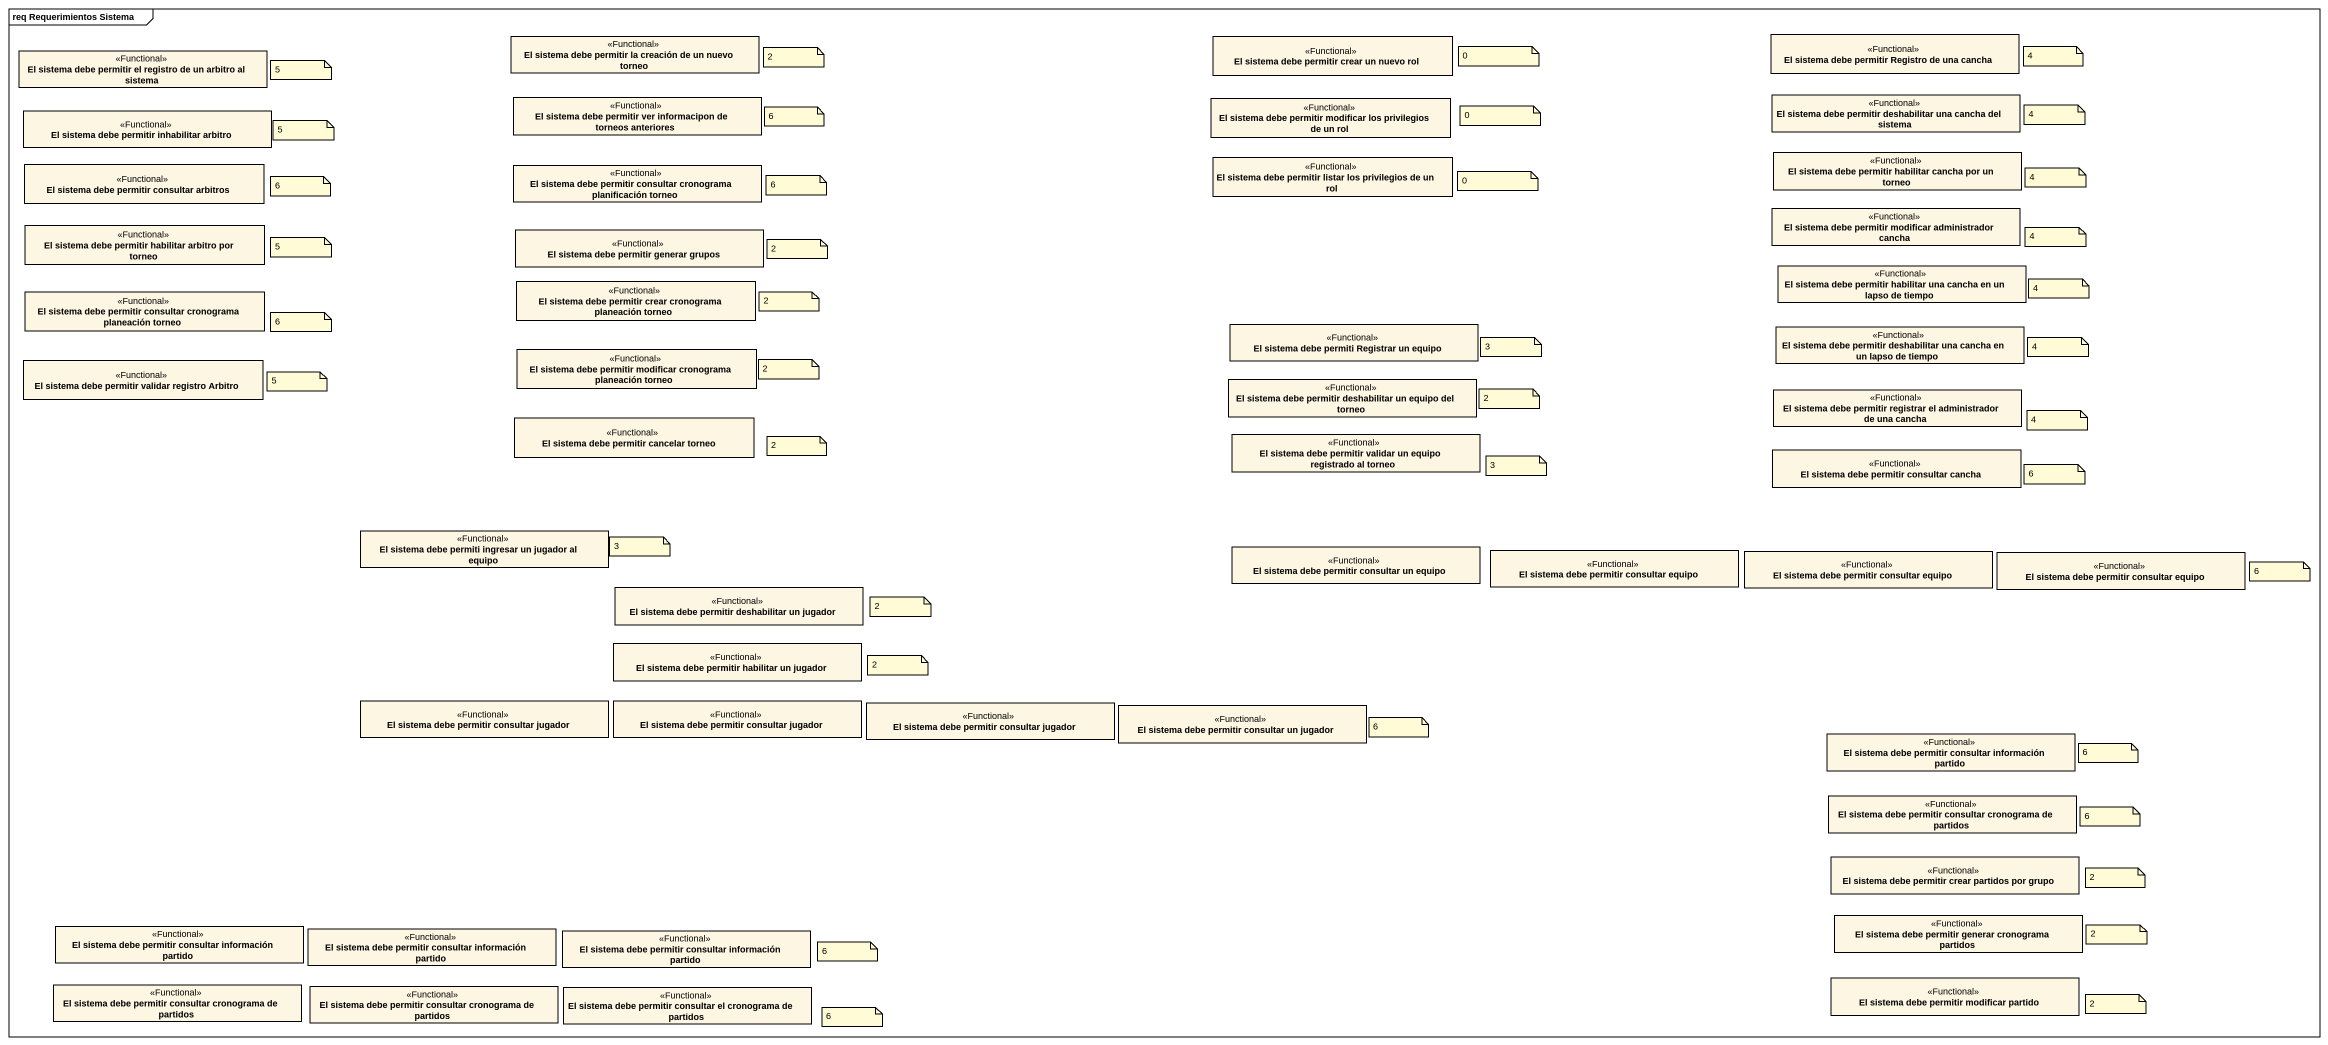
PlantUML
@startuml
mainframe req Requerimientos Sistema
hide circle
hide empty members
class "El sistema debe permitir la creación de un nuevo torneo" as El_sistema_debe_permitir_la <<Functional>>
class "El sistema debe permitir crear un nuevo rol" as El_sistema_debe_permitir <<Functional>>
class "El sistema debe permitir Registro de una cancha" as El_sistema_debe_permitir_2 <<Functional>>
class "El sistema debe permitir el registro de un arbitro al sistema" as El_sistema_debe_permitir_el <<Functional>>
class "El sistema debe permitir inhabilitar arbitro" as El_sistema_debe_permitir_3 <<Functional>>
class "El sistema debe permitir ver informacipon de torneos anteriores" as El_sistema_debe_permitir_4 <<Functional>>
class "El sistema debe permitir modificar los privilegios de un rol" as El_sistema_debe_permitir_5 <<Functional>>
class "El sistema debe permitir deshabilitar una cancha del sistema" as El_sistema_debe_permitir_6 <<Functional>>
class "El sistema debe permitir habilitar cancha por un torneo" as El_sistema_debe_permitir_7 <<Functional>>
class "El sistema debe permitir consultar arbitros" as El_sistema_debe_permitir_8 <<Functional>>
class "El sistema debe permitir consultar cronograma planificación torneo" as El_sistema_debe_permitir_9 <<Functional>>
class "El sistema debe permitir listar los privilegios de un rol" as El_sistema_debe_permitir_10 <<Functional>>
class "El sistema debe permitir habilitar arbitro por torneo" as El_sistema_debe_permitir_11 <<Functional>>
class "El sistema debe permitir generar grupos" as El_sistema_debe_permitir_12 <<Functional>>
class "El sistema debe permitir modificar administrador cancha" as El_sistema_debe_permitir_13 <<Functional>>
class "El sistema debe permitir habilitar una cancha en un lapso de tiempo" as El_sistema_debe_permitir_14 <<Functional>>
class "El sistema debe permitir consultar cronograma planeación torneo" as El_sistema_debe_permitir_15 <<Functional>>
class "El sistema debe permitir crear cronograma planeación torneo" as El_sistema_debe_permitir_16 <<Functional>>
class "El sistema debe permiti Registrar un equipo" as El_sistema_debe_permiti <<Functional>>
class "El sistema debe permitir deshabilitar una cancha en un lapso de tiempo" as El_sistema_debe_permitir_17 <<Functional>>
class "El sistema debe permitir validar registro Arbitro" as El_sistema_debe_permitir_18 <<Functional>>
class "El sistema debe permitir modificar cronograma planeación torneo" as El_sistema_debe_permitir_19 <<Functional>>
class "El sistema debe permitir deshabilitar un equipo del torneo" as El_sistema_debe_permitir_20 <<Functional>>
class "El sistema debe permitir cancelar torneo" as El_sistema_debe_permitir_21 <<Functional>>
class "El sistema debe permitir registrar el administrador de una cancha" as El_sistema_debe_permitir_22 <<Functional>>
class "El sistema debe permitir validar un equipo registrado al torneo" as El_sistema_debe_permitir_23 <<Functional>>
class "El sistema debe permitir consultar cancha" as El_sistema_debe_permitir_24 <<Functional>>
class "El sistema debe permiti ingresar un jugador al equipo" as El_sistema_debe_permiti_2 <<Functional>>
class "El sistema debe permitir consultar un equipo" as El_sistema_debe_permitir_25 <<Functional>>
class "El sistema debe permitir consultar equipo" as El_sistema_debe_permitir_26 <<Functional>>
class "El sistema debe permitir consultar equipo" as El_sistema_debe_permitir_27 <<Functional>>
class "El sistema debe permitir consultar equipo" as El_sistema_debe_permitir_28 <<Functional>>
class "El sistema debe permitir deshabilitar un jugador" as El_sistema_debe_permitir_29 <<Functional>>
class "El sistema debe permitir habilitar un jugador" as El_sistema_debe_permitir_30 <<Functional>>
class "El sistema debe permitir consultar jugador" as El_sistema_debe_permitir_31 <<Functional>>
class "El sistema debe permitir consultar jugador" as El_sistema_debe_permitir_32 <<Functional>>
class "El sistema debe permitir consultar jugador" as El_sistema_debe_permitir_33 <<Functional>>
class "El sistema debe permitir consultar un jugador" as El_sistema_debe_permitir_34 <<Functional>>
class "El sistema debe permitir consultar información partido" as El_sistema_debe_permitir_35 <<Functional>>
class "El sistema debe permitir consultar cronograma de partidos" as El_sistema_debe_permitir_36 <<Functional>>
class "El sistema debe permitir crear partidos por grupo" as El_sistema_debe_permitir_37 <<Functional>>
class "El sistema debe permitir consultar información partido" as El_sistema_debe_permitir_38 <<Functional>>
class "El sistema debe permitir generar cronograma partidos" as El_sistema_debe_permitir_39 <<Functional>>
class "El sistema debe permitir consultar información partido" as El_sistema_debe_permitir_40 <<Functional>>
class "El sistema debe permitir consultar información partido" as El_sistema_debe_permitir_41 <<Functional>>
class "El sistema debe permitir consultar cronograma de partidos" as El_sistema_debe_permitir_42 <<Functional>>
class "El sistema debe permitir consultar cronograma de partidos" as El_sistema_debe_permitir_43 <<Functional>>
class "El sistema debe permitir consultar el cronograma de partidos" as El_sistema_debe_permitir_44 <<Functional>>
class "El sistema debe permitir modificar partido" as El_sistema_debe_permitir_45 <<Functional>>
note as N1
  5
end note
note as N2
  2
end note
note as N3
  0
end note
note as N4
  4
end note
note as N5
  6
end note
note as N6
  0
end note
note as N7
  4
end note
note as N8
  5
end note
note as N9
  6
end note
note as N10
  6
end note
note as N11
  0
end note
note as N12
  4
end note
note as N13
  4
end note
note as N14
  5
end note
note as N15
  2
end note
note as N16
  2
end note
note as N17
  4
end note
note as N18
  6
end note
note as N19
  3
end note
note as N20
  4
end note
note as N21
  5
end note
note as N22
  2
end note
note as N23
  2
end note
note as N24
  4
end note
note as N25
  2
end note
note as N26
  3
end note
note as N27
  6
end note
note as N28
  3
end note
note as N29
  6
end note
note as N30
  2
end note
note as N31
  2
end note
note as N32
  6
end note
note as N33
  6
end note
note as N34
  6
end note
note as N35
  2
end note
note as N36
  2
end note
note as N37
  6
end note
note as N38
  2
end note
note as N39
  6
end note
@enduml
